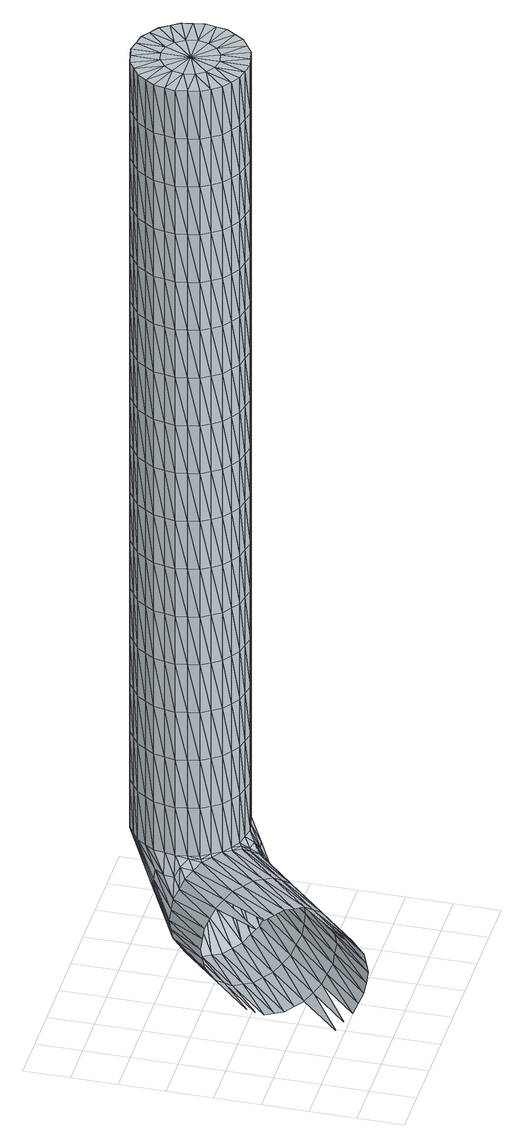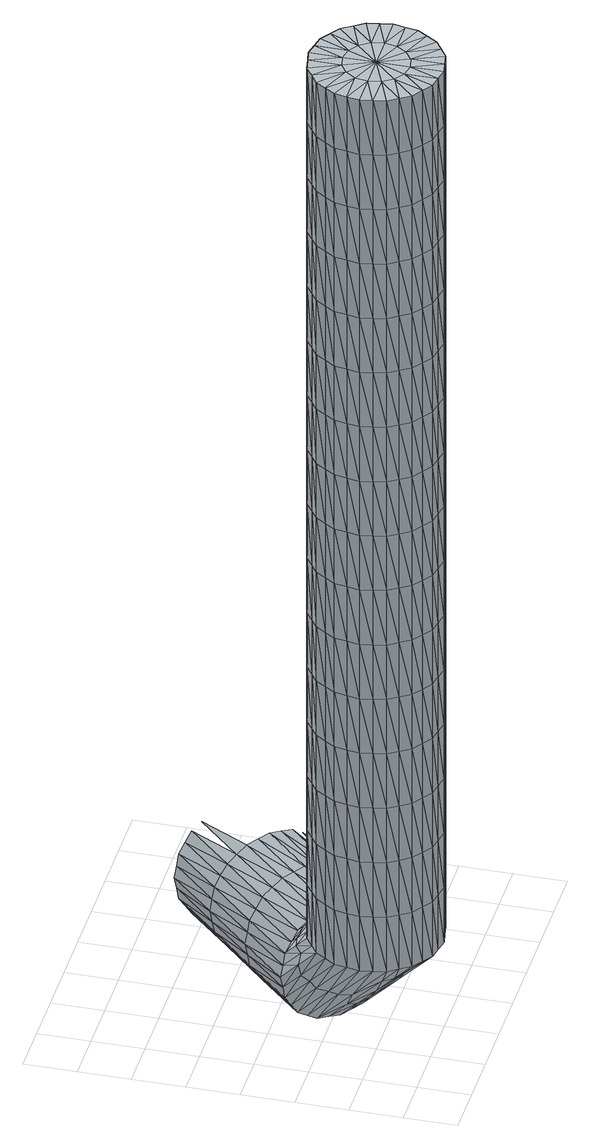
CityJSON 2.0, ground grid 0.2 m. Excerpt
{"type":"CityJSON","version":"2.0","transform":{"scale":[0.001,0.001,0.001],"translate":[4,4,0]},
"CityObjects":{
"object1":{"type":"GenericCityObject","attributes":{"material1":"pvc"},"geometry":[{"type":"MultiSurface","lod":"1","boundaries":[[[0,1,2]],[[3,4,5]],[[6,7,2]],[[8,9,5]],[[10,6,11]],[[9,12,13]],[[14,15,11]],[[16,14,13]],[[17,18,19]],[[20,21,22]],[[23,24,18]],[[0,22,1]],[[23,4,3]],[[0,2,7]],[[8,5,4]],[[10,7,6]],[[25,26,27]],[[8,12,9]],[[10,11,15]],[[28,29,30]],[[16,13,12]],[[16,15,14]],[[31,32,26]],[[33,30,34]],[[35,36,37]],[[38,39,40]],[[31,41,42]],[[43,37,44]],[[33,45,46]],[[25,27,39]],[[20,47,41]],[[28,44,29]],[[17,46,48]],[[26,32,27]],[[20,22,49]],[[30,29,34]],[[17,50,18]],[[31,42,32]],[[0,51,22]],[[23,18,52]],[[33,34,45]],[[41,47,42]],[[0,7,53]],[[23,54,4]],[[55,56,57]],[[56,58,59]],[[10,60,7]],[[46,45,48]],[[61,62,57]],[[8,4,63]],[[64,65,59]],[[20,49,47]],[[10,15,66]],[[67,61,68]],[[8,69,12]],[[65,70,71]],[[16,72,15]],[[16,12,73]],[[17,48,50]],[[40,74,68]],[[75,36,71]],[[22,51,49]],[[76,40,39]],[[18,50,52]],[[36,77,37]],[[0,53,51]],[[27,78,39]],[[23,52,54]],[[7,60,53]],[[79,44,37]],[[55,58,56]],[[55,57,62]],[[4,54,63]],[[64,59,58]],[[10,66,60]],[[67,62,61]],[[80,27,32]],[[8,63,69]],[[64,70,65]],[[15,72,66]],[[44,81,29]],[[67,68,74]],[[12,69,73]],[[16,73,72]],[[75,71,70]],[[76,74,40]],[[42,82,32]],[[83,34,29]],[[75,77,36]],[[76,39,78]],[[84,42,47]],[[79,37,77]],[[34,85,45]],[[80,78,27]],[[49,86,47]],[[79,81,44]],[[87,48,45]],[[80,32,82]],[[88,49,51]],[[67,74,89]],[[83,29,81]],[[48,90,50]],[[55,91,58]],[[55,62,91]],[[84,82,42]],[[76,92,74]],[[64,58,93]],[[67,94,62]],[[53,95,51]],[[67,89,96]],[[89,74,92]],[[97,52,50]],[[76,78,92]],[[83,85,34]],[[84,47,86]],[[98,53,60]],[[52,99,54]],[[67,96,94]],[[100,92,78]],[[80,100,78]],[[101,89,92]],[[66,102,60]],[[93,58,91]],[[94,91,62]],[[87,45,85]],[[103,63,54]],[[64,104,70]],[[80,105,100]],[[80,82,105]],[[101,92,100]],[[88,86,49]],[[89,106,96]],[[107,66,72]],[[63,108,69]],[[100,105,109]],[[110,109,105]],[[73,111,72]],[[112,73,69]],[[113,114,115]],[[116,117,118]],[[119,120,121]],[[122,123,124]],[[125,126,127]],[[128,129,130]],[[131,132,133]],[[134,135,136]],[[110,115,137]],[[113,118,138]],[[116,121,139]],[[119,124,140]],[[122,127,141]],[[125,130,142]],[[128,133,143]],[[131,136,144]],[[101,106,89]],[[110,105,145]],[[110,137,109]],[[115,114,137]],[[113,138,114]],[[118,117,138]],[[116,139,117]],[[121,120,139]],[[119,140,120]],[[124,123,140]],[[122,141,123]],[[127,126,141]],[[125,142,126]],[[130,129,142]],[[128,143,129]],[[133,132,143]],[[131,144,132]],[[136,135,144]],[[75,70,146]],[[101,100,109]],[[105,82,145]],[[110,145,115]],[[113,115,147]],[[113,148,118]],[[116,118,149]],[[116,150,121]],[[119,121,151]],[[119,152,124]],[[122,124,153]],[[122,154,127]],[[125,127,155]],[[125,156,130]],[[128,130,157]],[[128,158,133]],[[131,133,159]],[[131,160,136]],[[134,136,161]],[[64,93,162]],[[109,137,163]],[[164,137,114]],[[114,138,165]],[[166,138,117]],[[117,139,167]],[[168,139,120]],[[120,140,169]],[[170,140,123]],[[123,141,171]],[[172,141,126]],[[126,142,173]],[[174,142,129]],[[129,143,175]],[[176,143,132]],[[132,144,177]],[[178,144,135]],[[101,109,163]],[[164,163,137]],[[164,114,165]],[[166,165,138]],[[166,117,167]],[[168,167,139]],[[168,120,169]],[[170,169,140]],[[170,123,171]],[[172,171,141]],[[172,126,173]],[[174,173,142]],[[174,129,175]],[[176,175,143]],[[176,132,177]],[[178,177,144]],[[87,90,48]],[[145,147,115]],[[113,147,148]],[[148,149,118]],[[116,149,150]],[[150,151,121]],[[119,151,152]],[[152,153,124]],[[122,153,154]],[[154,155,127]],[[125,155,156]],[[156,157,130]],[[128,157,158]],[[158,159,133]],[[131,159,160]],[[160,161,136]],[[134,161,179]],[[75,146,77]],[[88,51,95]],[[84,145,82]],[[101,163,180]],[[164,181,163]],[[164,165,182]],[[166,183,165]],[[166,167,184]],[[168,185,167]],[[168,169,186]],[[170,187,169]],[[170,171,188]],[[172,189,171]],[[172,173,190]],[[174,191,173]],[[174,175,192]],[[176,193,175]],[[176,177,194]],[[178,195,177]],[[84,147,145]],[[196,148,147]],[[197,149,148]],[[198,150,149]],[[199,151,150]],[[200,152,151]],[[201,153,152]],[[202,154,153]],[[203,155,154]],[[204,156,155]],[[205,157,156]],[[206,158,157]],[[207,159,158]],[[208,160,159]],[[209,161,160]],[[210,179,161]],[[84,196,147]],[[197,148,196]],[[197,198,149]],[[199,150,198]],[[199,200,151]],[[201,152,200]],[[201,202,153]],[[203,154,202]],[[203,204,155]],[[205,156,204]],[[205,206,157]],[[207,158,206]],[[207,208,159]],[[209,160,208]],[[209,210,161]],[[211,179,210]],[[101,180,106]],[[163,181,180]],[[164,182,181]],[[165,183,182]],[[166,184,183]],[[167,185,184]],[[168,186,185]],[[169,187,186]],[[170,188,187]],[[171,189,188]],[[172,190,189]],[[173,191,190]],[[174,192,191]],[[175,193,192]],[[176,194,193]],[[177,195,194]],[[212,96,106]],[[97,50,90]],[[79,77,213]],[[98,95,53]],[[94,96,214]],[[79,215,81]],[[64,162,104]],[[84,216,196]],[[197,196,217]],[[197,218,198]],[[199,198,219]],[[199,220,200]],[[201,200,221]],[[201,222,202]],[[203,202,223]],[[203,224,204]],[[205,204,225]],[[205,226,206]],[[207,206,227]],[[207,228,208]],[[209,208,229]],[[209,230,210]],[[211,210,231]],[[106,180,232]],[[233,180,181]],[[181,182,234]],[[235,182,183]],[[183,184,236]],[[237,184,185]],[[185,186,238]],[[239,186,187]],[[187,188,240]],[[241,188,189]],[[189,190,242]],[[243,190,191]],[[191,192,244]],[[245,192,193]],[[193,194,246]],[[247,194,195]],[[134,248,135]],[[97,99,52]],[[212,214,96]],[[134,179,248]],[[84,86,216]],[[212,106,232]],[[233,181,234]],[[235,183,236]],[[237,185,238]],[[239,187,240]],[[241,189,242]],[[243,191,244]],[[245,193,246]],[[233,232,180]],[[235,234,182]],[[237,236,184]],[[239,238,186]],[[241,240,188]],[[243,242,190]],[[245,244,192]],[[247,246,194]],[[178,135,249]],[[98,60,102]],[[216,217,196]],[[197,217,218]],[[218,219,198]],[[199,219,220]],[[220,221,200]],[[201,221,222]],[[222,223,202]],[[203,223,224]],[[224,225,204]],[[205,225,226]],[[226,227,206]],[[207,227,228]],[[228,229,208]],[[209,229,230]],[[230,231,210]],[[211,231,250]],[[178,249,195]],[[103,54,99]],[[83,81,251]],[[252,93,91]],[[252,91,94]],[[211,253,179]],[[104,146,70]],[[107,102,66]],[[254,216,86]],[[103,108,63]],[[212,232,255]],[[233,256,232]],[[233,234,257]],[[235,258,234]],[[235,236,259]],[[237,260,236]],[[237,238,261]],[[239,262,238]],[[239,240,263]],[[241,264,240]],[[241,242,265]],[[243,266,242]],[[243,244,267]],[[245,268,244]],[[245,246,269]],[[247,270,246]],[[107,72,111]],[[88,254,86]],[[271,217,216]],[[272,218,217]],[[273,219,218]],[[274,220,219]],[[275,221,220]],[[276,222,221]],[[277,223,222]],[[278,224,223]],[[279,225,224]],[[280,226,225]],[[281,227,226]],[[282,228,227]],[[283,229,228]],[[284,230,229]],[[285,231,230]],[[286,250,231]],[[112,69,108]],[[83,251,85]],[[112,111,73]],[[211,250,253]],[[271,216,254]],[[247,195,287]],[[212,255,214]],[[232,256,255]],[[233,257,256]],[[234,258,257]],[[235,259,258]],[[236,260,259]],[[237,261,260]],[[238,262,261]],[[239,263,262]],[[240,264,263]],[[241,265,264]],[[242,266,265]],[[243,267,266]],[[244,268,267]],[[245,269,268]],[[246,270,269]],[[271,272,217]],[[273,218,272]],[[273,274,219]],[[275,220,274]],[[275,276,221]],[[277,222,276]],[[277,278,223]],[[279,224,278]],[[279,280,225]],[[281,226,280]],[[281,282,227]],[[283,228,282]],[[283,284,229]],[[285,230,284]],[[285,286,231]],[[288,250,286]],[[252,94,214]],[[213,77,146]],[[88,95,254]],[[248,249,135]],[[215,251,81]],[[289,162,93]],[[271,254,290]],[[254,95,290]],[[179,253,248]],[[87,85,291]],[[79,292,215]],[[247,287,270]],[[98,290,95]],[[287,195,249]],[[273,272,293]],[[275,274,294]],[[277,276,295]],[[279,278,296]],[[281,280,297]],[[283,282,298]],[[285,284,299]],[[288,286,300]],[[271,301,272]],[[273,302,274]],[[275,303,276]],[[277,304,278]],[[279,305,280]],[[281,306,282]],[[283,307,284]],[[285,308,286]],[[214,255,309]],[[310,255,256]],[[256,257,311]],[[312,257,258]],[[258,259,313]],[[314,259,260]],[[260,261,315]],[[316,261,262]],[[262,263,317]],[[318,263,264]],[[264,265,319]],[[320,265,266]],[[266,267,321]],[[322,267,268]],[[268,269,323]],[[324,269,270]],[[288,325,250]],[[271,290,301]],[[79,213,292]],[[252,289,93]],[[291,85,251]],[[252,214,309]],[[310,309,255]],[[310,256,311]],[[312,311,257]],[[312,258,313]],[[314,313,259]],[[314,260,315]],[[316,315,261]],[[316,262,317]],[[318,317,263]],[[318,264,319]],[[320,319,265]],[[320,266,321]],[[322,321,267]],[[322,268,323]],[[324,323,269]],[[301,293,272]],[[273,293,302]],[[302,294,274]],[[275,294,303]],[[303,295,276]],[[277,295,304]],[[304,296,278]],[[279,296,305]],[[305,297,280]],[[281,297,306]],[[306,298,282]],[[283,298,307]],[[307,299,284]],[[285,299,308]],[[308,300,286]],[[288,300,326]],[[98,327,290]],[[250,325,253]],[[301,290,327]],[[98,102,327]],[[288,326,325]],[[324,270,328]],[[107,329,102]],[[329,327,102]],[[270,287,328]],[[252,309,330]],[[310,331,309]],[[310,311,332]],[[312,333,311]],[[312,313,334]],[[314,335,313]],[[314,315,336]],[[316,337,315]],[[316,317,338]],[[318,339,317]],[[318,319,340]],[[320,341,319]],[[320,321,342]],[[322,343,321]],[[322,323,344]],[[324,345,323]],[[346,293,301]],[[347,302,293]],[[348,294,302]],[[349,303,294]],[[350,295,303]],[[351,304,295]],[[352,296,304]],[[353,305,296]],[[354,297,305]],[[355,306,297]],[[356,298,306]],[[357,307,298]],[[358,299,307]],[[359,308,299]],[[360,300,308]],[[361,326,300]],[[87,362,90]],[[346,301,327]],[[363,104,162]],[[364,162,289]],[[346,327,329]],[[252,330,289]],[[309,331,330]],[[310,332,331]],[[311,333,332]],[[312,334,333]],[[313,335,334]],[[314,336,335]],[[315,337,336]],[[316,338,337]],[[317,339,338]],[[318,340,339]],[[319,341,340]],[[320,342,341]],[[321,343,342]],[[322,344,343]],[[323,345,344]],[[346,347,293]],[[348,302,347]],[[348,349,294]],[[350,303,349]],[[350,351,295]],[[352,304,351]],[[352,353,296]],[[354,305,353]],[[354,355,297]],[[356,306,355]],[[356,357,298]],[[358,307,357]],[[358,359,299]],[[360,308,359]],[[360,361,300]],[[365,326,361]],[[324,328,345]],[[107,366,329]],[[367,249,248]],[[368,251,215]],[[97,90,369]],[[367,248,253]],[[97,370,99]],[[326,371,325]],[[87,291,372]],[[365,371,326]],[[367,287,249]],[[103,373,108]],[[107,111,374]],[[112,108,375]],[[112,375,111]],[[368,291,251]],[[103,99,376]],[[367,253,325]],[[346,329,377]],[[364,363,162]],[[378,146,104]],[[289,330,379]],[[380,330,331]],[[331,332,381]],[[382,332,333]],[[333,334,383]],[[384,334,335]],[[335,336,385]],[[386,336,337]],[[337,338,387]],[[388,338,339]],[[339,340,389]],[[390,340,341]],[[341,342,391]],[[392,342,343]],[[343,344,393]],[[394,344,345]],[[346,377,347]],[[348,347,395]],[[348,396,349]],[[350,349,397]],[[350,398,351]],[[352,351,399]],[[352,400,353]],[[354,353,401]],[[354,402,355]],[[356,355,403]],[[356,404,357]],[[358,357,405]],[[358,406,359]],[[360,359,407]],[[360,408,361]],[[365,361,409]],[[329,366,377]],[[367,328,287]],[[107,374,366]],[[345,328,410]],[[378,213,146]],[[365,411,371]],[[364,289,379]],[[380,379,330]],[[380,331,381]],[[382,381,332]],[[382,333,383]],[[384,383,334]],[[384,335,385]],[[386,385,336]],[[386,337,387]],[[388,387,338]],[[388,339,389]],[[390,389,340]],[[390,341,391]],[[392,391,342]],[[392,343,393]],[[394,393,344]],[[377,395,347]],[[396,397,349]],[[398,399,351]],[[400,401,353]],[[402,403,355]],[[404,405,357]],[[406,407,359]],[[408,409,361]],[[348,395,396]],[[350,397,398]],[[352,399,400]],[[354,401,402]],[[356,403,404]],[[358,405,406]],[[360,407,408]],[[365,409,411]],[[367,325,371]],[[394,345,410]],[[215,292,412]],[[87,372,362]],[[373,375,108]],[[374,111,375]],[[367,410,328]],[[90,362,369]],[[103,376,373]],[[97,369,370]],[[368,215,412]],[[376,99,370]],[[411,413,371]],[[414,377,366]],[[213,415,292]],[[378,104,363]],[[364,379,416]],[[380,381,417]],[[382,383,418]],[[384,385,419]],[[386,387,420]],[[388,389,421]],[[390,391,422]],[[392,393,423]],[[380,424,379]],[[382,425,381]],[[384,426,383]],[[386,427,385]],[[388,428,387]],[[390,429,389]],[[392,430,391]],[[394,431,393]],[[367,371,413]],[[414,395,377]],[[432,396,395]],[[433,397,396]],[[434,398,397]],[[435,399,398]],[[436,400,399]],[[437,401,400]],[[438,402,401]],[[439,403,402]],[[440,404,403]],[[441,405,404]],[[442,406,405]],[[443,407,406]],[[444,408,407]],[[445,409,408]],[[446,411,409]],[[394,410,431]],[[447,413,411]],[[364,416,363]],[[379,424,416]],[[380,417,424]],[[381,425,417]],[[382,418,425]],[[383,426,418]],[[384,419,426]],[[385,427,419]],[[386,420,427]],[[387,428,420]],[[388,421,428]],[[389,429,421]],[[390,422,429]],[[391,430,422]],[[392,423,430]],[[393,431,423]],[[367,448,410]],[[433,396,432]],[[435,398,434]],[[437,400,436]],[[439,402,438]],[[441,404,440]],[[443,406,442]],[[445,408,444]],[[447,411,446]],[[414,432,395]],[[433,434,397]],[[435,436,399]],[[437,438,401]],[[439,440,403]],[[441,442,405]],[[443,444,407]],[[445,446,409]],[[374,449,366]],[[368,450,291]],[[410,448,431]],[[414,366,449]],[[367,413,451]],[[291,450,372]],[[378,415,213]],[[447,452,413]],[[367,453,448]],[[454,416,424]],[[455,417,425]],[[456,418,426]],[[457,419,427]],[[458,420,428]],[[459,421,429]],[[460,422,430]],[[461,423,431]],[[363,416,462]],[[424,417,463]],[[425,418,464]],[[426,419,465]],[[427,420,466]],[[428,421,467]],[[429,422,468]],[[430,423,469]],[[414,449,432]],[[433,432,470]],[[433,471,434]],[[435,434,472]],[[435,473,436]],[[437,436,474]],[[437,475,438]],[[439,438,476]],[[439,477,440]],[[441,440,478]],[[441,479,442]],[[443,442,480]],[[443,481,444]],[[445,444,482]],[[445,483,446]],[[447,446,484]],[[485,375,373]],[[485,374,375]],[[461,431,448]],[[452,451,413]],[[367,451,486]],[[378,363,462]],[[454,462,416]],[[454,424,463]],[[455,463,417]],[[455,425,464]],[[456,464,418]],[[456,426,465]],[[457,465,419]],[[457,427,466]],[[458,466,420]],[[458,428,467]],[[459,467,421]],[[459,429,468]],[[460,468,422]],[[460,430,469]],[[461,469,423]],[[449,470,432]],[[433,470,471]],[[471,472,434]],[[435,472,473]],[[473,474,436]],[[437,474,475]],[[475,476,438]],[[439,476,477]],[[477,478,440]],[[441,478,479]],[[479,480,442]],[[443,480,481]],[[481,482,444]],[[445,482,483]],[[483,484,446]],[[447,484,452]],[[487,412,292]],[[368,412,488]],[[367,489,453]],[[485,449,374]],[[490,373,376]],[[367,486,491]],[[487,292,415]],[[461,448,492]],[[453,492,448]],[[368,488,450]],[[367,493,489]],[[367,491,493]],[[494,451,452]],[[378,462,495]],[[454,496,462]],[[454,463,497]],[[455,498,463]],[[455,464,499]],[[456,500,464]],[[456,465,501]],[[457,502,465]],[[457,466,503]],[[458,504,466]],[[458,467,505]],[[459,506,467]],[[459,468,507]],[[460,508,468]],[[460,469,509]],[[461,492,469]],[[485,470,449]],[[510,471,470]],[[511,472,471]],[[512,473,472]],[[513,474,473]],[[514,475,474]],[[515,476,475]],[[516,477,476]],[[517,478,477]],[[518,479,478]],[[519,480,479]],[[520,481,480]],[[521,482,481]],[[522,483,482]],[[523,484,483]],[[524,452,484]],[[525,376,370]],[[485,373,490]],[[370,369,526]],[[378,495,415]],[[462,496,495]],[[454,497,496]],[[463,498,497]],[[455,499,498]],[[464,500,499]],[[456,501,500]],[[465,502,501]],[[457,503,502]],[[466,504,503]],[[458,505,504]],[[467,506,505]],[[459,507,506]],[[468,508,507]],[[460,509,508]],[[469,492,509]],[[485,510,470]],[[511,471,510]],[[511,512,472]],[[513,473,512]],[[513,514,474]],[[515,475,514]],[[515,516,476]],[[517,477,516]],[[517,518,478]],[[519,479,518]],[[519,520,480]],[[521,481,520]],[[521,522,482]],[[523,483,522]],[[523,524,484]],[[494,452,524]],[[527,486,451]],[[372,528,362]],[[529,369,362]],[[494,527,451]],[[530,492,453]],[[488,412,531]],[[532,453,489]],[[415,495,533]],[[534,495,496]],[[496,497,535]],[[536,497,498]],[[498,499,537]],[[538,499,500]],[[500,501,539]],[[540,501,502]],[[502,503,541]],[[542,503,504]],[[504,505,543]],[[544,505,506]],[[506,507,545]],[[546,507,508]],[[508,509,547]],[[530,509,492]],[[525,490,376]],[[485,490,510]],[[511,510,548]],[[511,549,512]],[[513,512,550]],[[513,551,514]],[[515,514,552]],[[515,553,516]],[[517,516,554]],[[517,555,518]],[[519,518,556]],[[519,557,520]],[[521,520,558]],[[521,559,522]],[[523,522,560]],[[523,561,524]],[[494,524,562]],[[563,372,450]],[[487,531,412]],[[530,453,532]],[[490,548,510]],[[511,548,549]],[[549,550,512]],[[513,550,551]],[[551,552,514]],[[515,552,553]],[[553,554,516]],[[517,554,555]],[[555,556,518]],[[519,556,557]],[[557,558,520]],[[521,558,559]],[[559,560,522]],[[523,560,561]],[[561,562,524]],[[494,562,527]],[[487,415,533]],[[534,496,535]],[[536,498,537]],[[538,500,539]],[[540,502,541]],[[542,504,543]],[[544,506,545]],[[546,508,547]],[[534,533,495]],[[536,535,497]],[[538,537,499]],[[540,539,501]],[[542,541,503]],[[544,543,505]],[[546,545,507]],[[530,547,509]],[[486,564,491]],[[525,370,526]],[[565,486,527]],[[488,566,450]],[[567,489,493]],[[493,491,568]],[[487,533,569]],[[534,570,533]],[[534,535,571]],[[536,572,535]],[[536,537,573]],[[538,574,537]],[[538,539,575]],[[540,576,539]],[[540,541,577]],[[542,578,541]],[[542,543,579]],[[544,580,543]],[[544,545,581]],[[546,582,545]],[[546,547,583]],[[530,532,547]],[[525,548,490]],[[584,549,548]],[[585,550,549]],[[586,551,550]],[[587,552,551]],[[588,553,552]],[[589,554,553]],[[590,555,554]],[[591,556,555]],[[592,557,556]],[[593,558,557]],[[594,559,558]],[[595,560,559]],[[596,561,560]],[[597,562,561]],[[598,527,562]],[[565,564,486]],[[529,526,369]],[[529,362,528]],[[599,488,531]],[[600,532,489]],[[563,528,372]],[[487,569,531]],[[533,570,569]],[[534,571,570]],[[535,572,571]],[[536,573,572]],[[537,574,573]],[[538,575,574]],[[539,576,575]],[[540,577,576]],[[541,578,577]],[[542,579,578]],[[543,580,579]],[[544,581,580]],[[545,582,581]],[[546,583,582]],[[547,532,583]],[[525,584,548]],[[585,549,584]],[[585,586,550]],[[587,551,586]],[[587,588,552]],[[589,553,588]],[[589,590,554]],[[591,555,590]],[[591,592,556]],[[593,557,592]],[[593,594,558]],[[595,559,594]],[[595,596,560]],[[597,561,596]],[[597,598,562]],[[565,527,598]],[[599,566,488]],[[600,489,567]],[[601,491,564]],[[531,569,602]],[[603,569,570]],[[570,571,604]],[[605,571,572]],[[572,573,606]],[[607,573,574]],[[574,575,608]],[[609,575,576]],[[576,577,610]],[[611,577,578]],[[578,579,612]],[[613,579,580]],[[580,581,614]],[[615,581,582]],[[582,583,616]],[[600,583,532]],[[601,568,491]],[[585,584,617]],[[587,586,618]],[[589,588,619]],[[591,590,620]],[[593,592,621]],[[595,594,622]],[[597,596,623]],[[565,598,624]],[[525,526,584]],[[585,625,586]],[[587,626,588]],[[589,627,590]],[[591,628,592]],[[593,629,594]],[[595,630,596]],[[597,631,598]],[[563,450,566]],[[632,567,493]],[[632,493,568]],[[526,617,584]],[[585,617,625]],[[625,618,586]],[[587,618,626]],[[626,619,588]],[[589,619,627]],[[627,620,590]],[[591,620,628]],[[628,621,592]],[[593,621,629]],[[629,622,594]],[[595,622,630]],[[630,623,596]],[[597,623,631]],[[631,624,598]],[[565,624,564]],[[599,531,602]],[[603,602,569]],[[603,570,604]],[[605,604,571]],[[605,572,606]],[[607,606,573]],[[607,574,608]],[[609,608,575]],[[609,576,610]],[[611,610,577]],[[611,578,612]],[[613,612,579]],[[613,580,614]],[[615,614,581]],[[615,582,616]],[[600,616,583]],[[529,617,526]],[[633,625,617]],[[634,618,625]],[[635,626,618]],[[636,619,626]],[[637,627,619]],[[638,620,627]],[[639,628,620]],[[640,621,628]],[[641,629,621]],[[642,622,629]],[[643,630,622]],[[644,623,630]],[[645,631,623]],[[646,624,631]],[[647,564,624]],[[599,602,648]],[[603,649,602]],[[603,604,650]],[[605,651,604]],[[605,606,652]],[[607,653,606]],[[607,608,654]],[[609,655,608]],[[609,610,656]],[[611,657,610]],[[611,612,658]],[[613,659,612]],[[613,614,660]],[[615,661,614]],[[615,616,662]],[[600,567,616]],[[599,648,566]],[[602,649,648]],[[603,650,649]],[[604,651,650]],[[605,652,651]],[[606,653,652]],[[607,654,653]],[[608,655,654]],[[609,656,655]],[[610,657,656]],[[611,658,657]],[[612,659,658]],[[613,660,659]],[[614,661,660]],[[615,662,661]],[[616,567,662]],[[529,633,617]],[[634,625,633]],[[634,635,618]],[[636,626,635]],[[636,637,619]],[[638,627,637]],[[638,639,620]],[[640,628,639]],[[640,641,621]],[[642,629,641]],[[642,643,622]],[[644,630,643]],[[644,645,623]],[[646,631,645]],[[646,647,624]],[[601,564,647]],[[566,648,663]],[[664,648,649]],[[649,650,665]],[[666,650,651]],[[651,652,667]],[[668,652,653]],[[653,654,669]],[[670,654,655]],[[655,656,671]],[[672,656,657]],[[657,658,673]],[[674,658,659]],[[659,660,675]],[[676,660,661]],[[661,662,677]],[[632,662,567]],[[529,528,633]],[[634,633,678]],[[634,679,635]],[[636,635,680]],[[636,681,637]],[[638,637,682]],[[638,683,639]],[[640,639,684]],[[640,685,641]],[[642,641,686]],[[642,687,643]],[[644,643,688]],[[644,689,645]],[[646,645,690]],[[646,691,647]],[[601,647,692]],[[528,678,633]],[[634,678,679]],[[679,680,635]],[[636,680,681]],[[681,682,637]],[[638,682,683]],[[683,684,639]],[[640,684,685]],[[685,686,641]],[[642,686,687]],[[687,688,643]],[[644,688,689]],[[689,690,645]],[[646,690,691]],[[691,692,647]],[[601,692,568]],[[563,566,663]],[[664,663,648]],[[664,649,665]],[[666,665,650]],[[666,651,667]],[[668,667,652]],[[668,653,669]],[[670,669,654]],[[670,655,671]],[[672,671,656]],[[672,657,673]],[[674,673,658]],[[674,659,675]],[[676,675,660]],[[676,661,677]],[[632,677,662]],[[563,678,528]],[[663,679,678]],[[664,680,679]],[[665,681,680]],[[666,682,681]],[[667,683,682]],[[668,684,683]],[[669,685,684]],[[670,686,685]],[[671,687,686]],[[672,688,687]],[[673,689,688]],[[674,690,689]],[[675,691,690]],[[676,692,691]],[[677,568,692]],[[563,663,678]],[[664,665,680]],[[666,667,682]],[[668,669,684]],[[670,671,686]],[[672,673,688]],[[674,675,690]],[[676,677,692]],[[664,679,663]],[[666,681,665]],[[668,683,667]],[[670,685,669]],[[672,687,671]],[[674,689,673]],[[676,691,675]],[[632,568,677]]]}]}
},
"vertices":[
[601,351,1177],[427,177,1177],[446,158,1136],[427,177,823],[620,331,864],[446,158,864],[465,139,1096],[620,331,1136],[639,312,904],[465,139,904],[639,312,1096],[472,132,1048],[646,306,952],[472,132,952],[479,125,1000],[646,306,1048],[652,299,1000],[543,408,769],[572,379,796],[370,234,769],[543,408,1231],[398,206,1204],[572,379,1204],[601,351,823],[398,206,796],[408,543,1231],[442,509,1240],[582,717,1231],[408,543,769],[616,683,760],[442,509,760],[476,476,1250],[616,683,1240],[476,476,750],[649,649,750],[351,601,823],[524,774,823],[553,746,796],[379,572,1204],[553,746,1204],[524,774,1177],[509,442,1240],[649,649,1250],[379,572,796],[582,717,769],[683,616,760],[509,442,760],[683,616,1240],[717,582,769],[717,582,1231],[746,553,796],[746,553,1204],[774,524,823],[774,524,1177],[794,505,864],[646,1000,1000],[473,826,1000],[479,819,1048],[653,993,952],[479,819,952],[794,505,1136],[486,813,1096],[653,993,1048],[813,486,904],[660,987,904],[486,813,904],[813,486,1096],[660,987,1096],[505,794,1136],[819,479,952],[679,967,864],[505,794,864],[819,479,1048],[826,473,1000],[679,967,1136],[698,948,823],[698,948,1177],[727,920,796],[727,920,1204],[756,891,769],[756,891,1231],[789,857,760],[789,857,1240],[823,823,750],[823,823,1250],[857,789,760],[857,789,1240],[891,756,769],[891,756,1231],[705,993,1173],[920,727,796],[735,1088,1125],[724,974,1213],[742,1082,1077],[742,1082,1173],[920,727,1204],[714,1041,1173],[948,698,823],[948,698,1177],[967,679,864],[753,945,1240],[750,1000,1250],[967,679,1136],[987,660,904],[830,1118,1077],[762,898,1240],[760,1048,1250],[987,660,1096],[993,653,952],[760,952,1250],[769,904,1250],[993,653,1048],[1000,646,1000],[769,904,1719],[760,952,1719],[769,904,1484],[769,904,2188],[760,952,2188],[769,904,1953],[769,904,2656],[760,952,2656],[769,904,2422],[769,904,3125],[760,952,3125],[769,904,2891],[769,904,3594],[760,952,3594],[769,904,3359],[769,904,4062],[760,952,4062],[769,904,3828],[769,904,4531],[760,952,4531],[769,904,4297],[769,904,5000],[760,952,5000],[769,904,4766],[760,952,1484],[760,952,1953],[760,952,2422],[760,952,2891],[760,952,3359],[760,952,3828],[760,952,4297],[760,952,4766],[796,864,1250],[849,1099,1037],[796,864,1484],[796,864,1719],[796,864,1953],[796,864,2188],[796,864,2422],[796,864,2656],[796,864,2891],[796,864,3125],[796,864,3359],[796,864,3594],[796,864,3828],[796,864,4062],[796,864,4297],[796,864,4531],[796,864,4766],[782,1109,1077],[750,1000,1484],[750,1000,1719],[750,1000,1953],[750,1000,2188],[750,1000,2422],[750,1000,2656],[750,1000,2891],[750,1000,3125],[750,1000,3359],[750,1000,3594],[750,1000,3828],[750,1000,4062],[750,1000,4297],[750,1000,4531],[750,1000,4766],[750,1000,5000],[796,864,5000],[760,1048,1484],[760,1048,1719],[760,1048,1953],[760,1048,2188],[760,1048,2422],[760,1048,2656],[760,1048,2891],[760,1048,3125],[760,1048,3359],[760,1048,3594],[760,1048,3828],[760,1048,4062],[760,1048,4297],[760,1048,4531],[760,1048,4766],[760,1048,5000],[823,823,1484],[823,823,1719],[823,823,1953],[823,823,2188],[823,823,2422],[823,823,2656],[823,823,2891],[823,823,3125],[823,823,3359],[823,823,3594],[823,823,3828],[823,823,4062],[823,823,4297],[823,823,4531],[823,823,4766],[823,823,5000],[769,1096,1250],[878,1070,1010],[796,1136,1250],[878,945,885],[864,796,1250],[864,796,1484],[864,796,1719],[864,796,1953],[864,796,2188],[864,796,2422],[864,796,2656],[864,796,2891],[864,796,3125],[864,796,3359],[864,796,3594],[864,796,3828],[864,796,4062],[864,796,4297],[864,796,4531],[864,796,4766],[769,1096,1484],[769,1096,1719],[769,1096,1953],[769,1096,2188],[769,1096,2422],[769,1096,2656],[769,1096,2891],[769,1096,3125],[769,1096,3359],[769,1096,3594],[769,1096,3828],[769,1096,4062],[769,1096,4297],[769,1096,4531],[769,1096,4766],[769,1096,5000],[885,952,5000],[875,1000,5000],[864,796,5000],[912,912,875],[823,1177,1250],[912,912,5000],[898,762,1240],[796,1136,1484],[796,1136,1719],[796,1136,1953],[796,1136,2188],[796,1136,2422],[796,1136,2656],[796,1136,2891],[796,1136,3125],[796,1136,3359],[796,1136,3594],[796,1136,3828],[796,1136,4062],[796,1136,4297],[796,1136,4531],[796,1136,4766],[796,1136,5000],[904,769,1250],[904,769,1484],[904,769,1719],[904,769,1953],[904,769,2188],[904,769,2422],[904,769,2656],[904,769,2891],[904,769,3125],[904,769,3359],[904,769,3594],[904,769,3828],[904,769,4062],[904,769,4297],[904,769,4531],[904,769,4766],[885,1048,5000],[904,769,5000],[864,1204,1250],[926,734,1213],[945,878,885],[926,1061,1010],[952,760,1484],[952,760,1953],[952,760,2422],[952,760,2891],[952,760,3359],[952,760,3828],[952,760,4297],[952,760,4766],[952,760,1250],[952,760,1719],[952,760,2188],[952,760,2656],[952,760,3125],[952,760,3594],[952,760,4062],[952,760,4531],[823,1177,1484],[823,1177,1719],[823,1177,1953],[823,1177,2188],[823,1177,2422],[823,1177,2656],[823,1177,2891],[823,1177,3125],[823,1177,3359],[823,1177,3594],[823,1177,3828],[823,1177,4062],[823,1177,4297],[823,1177,4531],[823,1177,4766],[823,1177,5000],[952,885,5000],[952,760,5000],[974,724,1213],[912,1088,5000],[993,705,1173],[864,1204,1484],[864,1204,1719],[864,1204,1953],[864,1204,2188],[864,1204,2422],[864,1204,2656],[864,1204,2891],[864,1204,3125],[864,1204,3359],[864,1204,3594],[864,1204,3828],[864,1204,4062],[864,1204,4297],[864,1204,4531],[864,1204,4766],[864,1204,5000],[1000,750,1250],[1000,750,1484],[1000,750,1719],[1000,750,1953],[1000,750,2188],[1000,750,2422],[1000,750,2656],[1000,750,2891],[1000,750,3125],[1000,750,3359],[1000,750,3594],[1000,750,3828],[1000,750,4062],[1000,750,4297],[1000,750,4531],[1000,750,4766],[1070,878,1010],[952,1240,1250],[904,1231,1250],[1000,750,5000],[1041,714,1173],[1000,1000,5000],[1000,1000,1000],[1099,849,1037],[1090,801,1037],[1000,875,5000],[1061,926,1010],[1082,742,1077],[1082,742,1173],[1088,735,1125],[1109,782,1077],[1048,760,1250],[1000,1250,1250],[904,1231,1484],[904,1231,1719],[904,1231,1953],[904,1231,2188],[904,1231,2422],[904,1231,2656],[904,1231,2891],[904,1231,3125],[904,1231,3359],[904,1231,3594],[904,1231,3828],[904,1231,4062],[904,1231,4297],[904,1231,4531],[904,1231,4766],[904,1231,5000],[1048,760,1484],[1048,760,1719],[1048,760,1953],[1048,760,2188],[1048,760,2422],[1048,760,2656],[1048,760,2891],[1048,760,3125],[1048,760,3359],[1048,760,3594],[1048,760,3828],[1048,760,4062],[1048,760,4297],[1048,760,4531],[1048,760,4766],[952,1115,5000],[1048,760,5000],[1048,1115,1125],[1048,885,5000],[1096,769,1250],[1048,1240,1250],[952,1240,1484],[952,1240,1953],[952,1240,2422],[952,1240,2891],[952,1240,3359],[952,1240,3828],[952,1240,4297],[952,1240,4766],[952,1240,1719],[952,1240,2188],[952,1240,2656],[952,1240,3125],[952,1240,3594],[952,1240,4062],[952,1240,4531],[952,1240,5000],[1096,769,1484],[1096,769,1719],[1096,769,1953],[1096,769,2188],[1096,769,2422],[1096,769,2656],[1096,769,2891],[1096,769,3125],[1096,769,3359],[1096,769,3594],[1096,769,3828],[1096,769,4062],[1096,769,4297],[1096,769,4531],[1096,769,4766],[1096,769,5000],[1000,1125,5000],[1136,796,1250],[1115,1048,1125],[1088,912,5000],[1136,796,5000],[1048,1115,5000],[1000,1250,1719],[1000,1250,2188],[1000,1250,2656],[1000,1250,3125],[1000,1250,3594],[1000,1250,4062],[1000,1250,4531],[1000,1250,5000],[1000,1250,1484],[1000,1250,1953],[1000,1250,2422],[1000,1250,2891],[1000,1250,3359],[1000,1250,3828],[1000,1250,4297],[1000,1250,4766],[1136,796,1484],[1136,796,1719],[1136,796,1953],[1136,796,2188],[1136,796,2422],[1136,796,2656],[1136,796,2891],[1136,796,3125],[1136,796,3359],[1136,796,3594],[1136,796,3828],[1136,796,4062],[1136,796,4297],[1136,796,4531],[1136,796,4766],[1177,823,1250],[1115,952,5000],[1096,1231,1250],[1088,1088,1125],[1088,1088,5000],[1204,864,1250],[1125,1000,5000],[1048,1240,5000],[1115,1048,5000],[1177,823,5000],[1048,1240,1484],[1048,1240,1719],[1048,1240,1953],[1048,1240,2188],[1048,1240,2422],[1048,1240,2656],[1048,1240,2891],[1048,1240,3125],[1048,1240,3359],[1048,1240,3594],[1048,1240,3828],[1048,1240,4062],[1048,1240,4297],[1048,1240,4531],[1048,1240,4766],[1177,823,1484],[1177,823,1719],[1177,823,1953],[1177,823,2188],[1177,823,2422],[1177,823,2656],[1177,823,2891],[1177,823,3125],[1177,823,3359],[1177,823,3594],[1177,823,3828],[1177,823,4062],[1177,823,4297],[1177,823,4531],[1177,823,4766],[1231,904,1250],[1240,952,1250],[1204,864,5000],[1240,1048,1250],[1250,1000,1250],[1096,1231,5000],[1136,1204,1250],[1136,1204,5000],[1096,1231,1484],[1096,1231,1719],[1096,1231,1953],[1096,1231,2188],[1096,1231,2422],[1096,1231,2656],[1096,1231,2891],[1096,1231,3125],[1096,1231,3359],[1096,1231,3594],[1096,1231,3828],[1096,1231,4062],[1096,1231,4297],[1096,1231,4531],[1096,1231,4766],[1204,864,1484],[1204,864,1719],[1204,864,1953],[1204,864,2188],[1204,864,2422],[1204,864,2656],[1204,864,2891],[1204,864,3125],[1204,864,3359],[1204,864,3594],[1204,864,3828],[1204,864,4062],[1204,864,4297],[1204,864,4531],[1204,864,4766],[1231,1096,1250],[1240,952,5000],[1231,904,5000],[1204,1136,1250],[1204,1136,5000],[1240,1048,5000],[1136,1204,1484],[1136,1204,1719],[1136,1204,1953],[1136,1204,2188],[1136,1204,2422],[1136,1204,2656],[1136,1204,2891],[1136,1204,3125],[1136,1204,3359],[1136,1204,3594],[1136,1204,3828],[1136,1204,4062],[1136,1204,4297],[1136,1204,4531],[1136,1204,4766],[1231,904,1484],[1231,904,1719],[1231,904,1953],[1231,904,2188],[1231,904,2422],[1231,904,2656],[1231,904,2891],[1231,904,3125],[1231,904,3359],[1231,904,3594],[1231,904,3828],[1231,904,4062],[1231,904,4297],[1231,904,4531],[1231,904,4766],[1177,1177,1250],[1177,1177,5000],[1250,1000,5000],[1177,1177,1484],[1177,1177,1719],[1177,1177,1953],[1177,1177,2188],[1177,1177,2422],[1177,1177,2656],[1177,1177,2891],[1177,1177,3125],[1177,1177,3359],[1177,1177,3594],[1177,1177,3828],[1177,1177,4062],[1177,1177,4297],[1177,1177,4531],[1177,1177,4766],[1240,952,1484],[1240,952,1953],[1240,952,2422],[1240,952,2891],[1240,952,3359],[1240,952,3828],[1240,952,4297],[1240,952,4766],[1240,952,1719],[1240,952,2188],[1240,952,2656],[1240,952,3125],[1240,952,3594],[1240,952,4062],[1240,952,4531],[1231,1096,5000],[1250,1000,1484],[1250,1000,1719],[1250,1000,1953],[1250,1000,2188],[1250,1000,2422],[1250,1000,2656],[1250,1000,2891],[1250,1000,3125],[1250,1000,3359],[1250,1000,3594],[1250,1000,3828],[1250,1000,4062],[1250,1000,4297],[1250,1000,4531],[1250,1000,4766],[1204,1136,1484],[1204,1136,1719],[1204,1136,1953],[1204,1136,2188],[1204,1136,2422],[1204,1136,2656],[1204,1136,2891],[1204,1136,3125],[1204,1136,3359],[1204,1136,3594],[1204,1136,3828],[1204,1136,4062],[1204,1136,4297],[1204,1136,4531],[1204,1136,4766],[1231,1096,1484],[1231,1096,1719],[1231,1096,1953],[1231,1096,2188],[1231,1096,2422],[1231,1096,2656],[1231,1096,2891],[1231,1096,3125],[1231,1096,3359],[1231,1096,3594],[1231,1096,3828],[1231,1096,4062],[1231,1096,4297],[1231,1096,4531],[1231,1096,4766],[1240,1048,1484],[1240,1048,1719],[1240,1048,1953],[1240,1048,2188],[1240,1048,2422],[1240,1048,2656],[1240,1048,2891],[1240,1048,3125],[1240,1048,3359],[1240,1048,3594],[1240,1048,3828],[1240,1048,4062],[1240,1048,4297],[1240,1048,4531],[1240,1048,4766]
]}
